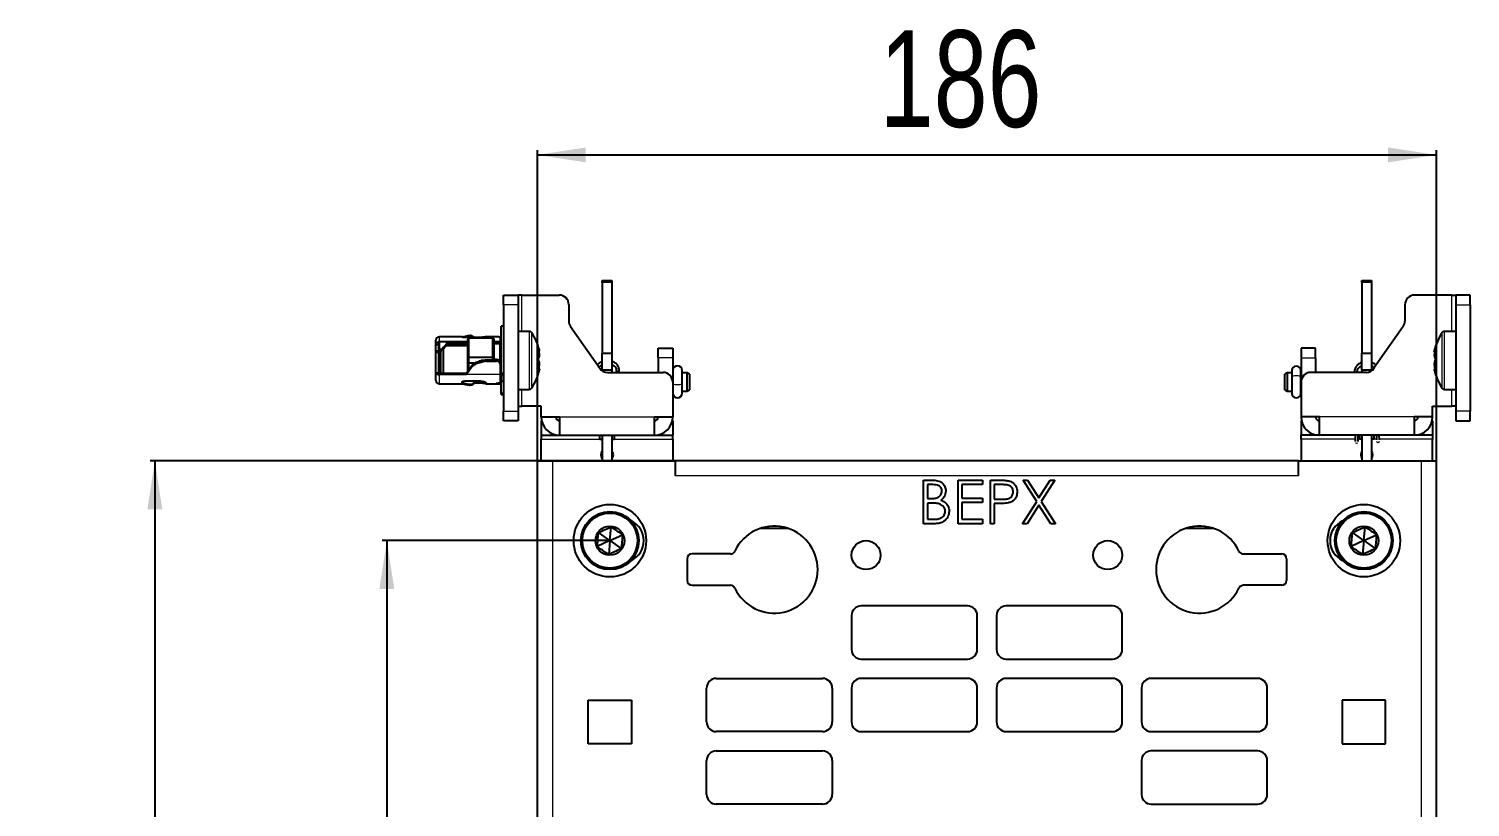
# Model space of a CAD drawing. Header units: millimetres. Extents: x -312 to 553, y -456 to 1988.
# Drawn here: x -312.1 to -13.8, y 1771.1 to 1932.1 of the extents above; entities that cross this region are included whole.
import ezdxf

# ---------------------------------------------------------------- set-up
doc = ezdxf.new("R2010")
doc.units = ezdxf.units.MM
doc.layers.add('FORMAT', color=7, linetype='Continuous')
doc.styles.add('SLDTEXTSTYLE0', font='TXT', dxfattribs={"width": 0.75})
doc.dimstyles.new('SLDDIMSTYLE0', dxfattribs={"dimtxt": 20, "dimasz": 10, "dimexe": 0, "dimexo": 0.0625, "dimgap": 5, "dimtad": 2, "dimdec": 1, "dimrnd": 1e-09, "dimzin": 12, "dimdsep": 46, "dimtxsty": 'SLDTEXTSTYLE0', "dimsah": 1, "dimcen": 0.09, "dimadec": 0, "dimazin": 3, "dimtfac": 1, "dimtofl": 0, "dimtmove": 0, "dimatfit": 3, "dimfxl": 0, "dimfrac": 2, "dimtolj": 1, "dimtzin": 12, "dimarcsym": 0})

# ---------------------------------------------------------------- blocks, each defined once
blk = doc.blocks.new('_D')
at = {"layer": 'FORMAT'}
for p, q in [((-178.34, 1842.76), (-286.98, 1842.76)), ((-285.98, 1842.76), (-285.98, -240.26)), ((-178.34, -240.26), (-286.98, -240.26))]:
    blk.add_line(p, q, dxfattribs=at)
for points in [[(-285.98, 1842.76), (-287.52, 1832.76), (-284.45, 1832.76)], [(-285.98, -240.26), (-284.45, -230.26), (-287.52, -230.26)]]:
    blk.add_solid(points, dxfattribs=at)
at = {"layer": 'FORMAT', "insert": (-311.77, 771.7), "char_height": 20, "attachment_point": 1, "rotation": 90, "style": 'SLDTEXTSTYLE0'}
blk.add_mtext('2083', dxfattribs=at)
blk = doc.blocks.new('_D_1')
at = {"layer": 'FORMAT'}
for p, q in [((-206.83, 1842.76), (-206.83, 1907.05)), ((-206.83, 1906.05), (-20.83, 1906.05)), ((-20.83, 1842.76), (-20.83, 1907.05))]:
    blk.add_line(p, q, dxfattribs=at)
for points in [[(-206.83, 1906.05), (-196.83, 1904.51), (-196.83, 1907.59)], [(-20.83, 1906.05), (-30.83, 1907.59), (-30.83, 1904.51)]]:
    blk.add_solid(points, dxfattribs=at)
at = {"layer": 'FORMAT', "insert": (-136, 1931.83), "char_height": 20, "attachment_point": 1, "style": 'SLDTEXTSTYLE0'}
blk.add_mtext('186', dxfattribs=at)
blk = doc.blocks.new('_D_5')
at = {"layer": 'FORMAT'}
for p, q in [((-191.84, 1826.25), (-238.98, 1826.25)), ((-237.98, 1826.25), (-237.98, -223.75)), ((-191.84, -223.75), (-238.98, -223.75))]:
    blk.add_line(p, q, dxfattribs=at)
for points in [[(-237.98, 1826.25), (-239.52, 1816.25), (-236.45, 1816.25)], [(-237.98, -223.75), (-236.45, -213.75), (-239.52, -213.75)]]:
    blk.add_solid(points, dxfattribs=at)
at = {"layer": 'FORMAT', "insert": (-263.77, 771.7), "char_height": 20, "attachment_point": 1, "rotation": 90, "style": 'SLDTEXTSTYLE0'}
blk.add_mtext('2050', dxfattribs=at)

msp = doc.modelspace()

# ---------------------------------------------------------------- linework, layer by layer
at = {"color": 7, "linetype": 'Continuous', "lineweight": 25}
for p, q in [((-193.43, 1880.05), (-191.43, 1880.05)), ((-193.43, 1879.68), (-193.43, 1880.05)), ((-193.43, 1879.68), (-193.43, 1865.05)), ((-191.43, 1880.05), (-191.43, 1879.68)), ((-191.43, 1879.68), (-191.43, 1865.05)), ((-36.23, 1880.05), (-34.23, 1880.05)), ((-36.23, 1879.68), (-36.23, 1880.05)), ((-36.23, 1879.68), (-36.23, 1865.05)), ((-34.23, 1880.05), (-34.23, 1879.68)), ((-34.23, 1879.68), (-34.23, 1865.05)), ((-213.83, 1877.05), (-210.83, 1877.05)), ((-213.83, 1875.05), (-213.83, 1877.05)), ((-210.83, 1877.05), (-210.83, 1875.05)), ((-210.03, 1877.05), (-210.83, 1877.05)), ((-210.03, 1877.05), (-202.33, 1877.05)), ((-17.63, 1877.05), (-25.33, 1877.05)), ((-17.63, 1877.05), (-16.83, 1877.05)), ((-16.83, 1877.05), (-16.83, 1875.05)), ((-13.83, 1877.05), (-16.83, 1877.05)), ((-13.83, 1875.05), (-13.83, 1877.05)), ((-213.83, 1875.05), (-213.83, 1853.05)), ((-210.83, 1875.05), (-210.83, 1853.05)), ((-200.33, 1875.05), (-200.33, 1871.68)), ((-27.33, 1875.05), (-27.33, 1871.68)), ((-16.83, 1875.05), (-16.83, 1853.05)), ((-13.83, 1875.05), (-13.83, 1853.05)), ((-214.33, 1860.86), (-214.33, 1870.65)), ((-213.83, 1870.65), (-214.33, 1870.65)), ((-199.97, 1870.54), (-193.93, 1861.9)), ((-27.7, 1870.54), (-33.74, 1861.9)), ((-227.83, 1866.85), (-227.83, 1867.7)), ((-222.43, 1868.4), (-227.13, 1868.4)), ((-225.13, 1867.41), (-227.13, 1867.41)), ((-225.13, 1867.01), (-225.13, 1867.41)), ((-221.23, 1867.41), (-225.13, 1867.41)), ((-225.13, 1867.01), (-221.23, 1867.01)), ((-222.43, 1868.4), (-222.43, 1868.4)), ((-222.43, 1868.37), (-222.43, 1868.4)), ((-218.63, 1868.29), (-221.93, 1868.29)), ((-221.23, 1867.87), (-221.12, 1868.11)), ((-221.23, 1864.27), (-221.23, 1867.87)), ((-221.12, 1868.11), (-221.12, 1864.14)), ((-216.03, 1868.11), (-221.12, 1868.11)), ((-219.91, 1868.34), (-219.83, 1868.29)), ((-214.81, 1868.4), (-217.46, 1868.4)), ((-216.03, 1864.14), (-216.03, 1868.11)), ((-216.03, 1868.11), (-215.83, 1867.97)), ((-215.83, 1867.97), (-215.83, 1864.21)), ((-214.53, 1867.41), (-215.83, 1867.41)), ((-215.83, 1867.01), (-214.53, 1867.01)), ((-214.78, 1868.4), (-214.53, 1868.4)), ((-214.63, 1867.01), (-214.63, 1863.35)), ((-208.51, 1869.55), (-210.83, 1869.55)), ((-16.83, 1869.55), (-19.16, 1869.55)), ((-227.83, 1866.85), (-227.33, 1866.85)), ((-227.83, 1865.43), (-227.83, 1866.85)), ((-227.33, 1865.43), (-227.83, 1865.43)), ((-227.83, 1865.2), (-227.83, 1865.43)), ((-227.33, 1865.2), (-227.83, 1865.2)), ((-227.83, 1860.91), (-227.83, 1865.2)), ((-227.33, 1866.85), (-227.33, 1865.43)), ((-227.33, 1865.43), (-227.33, 1865.2)), ((-227.33, 1865.2), (-227.33, 1860.91)), ((-227.13, 1866.19), (-227.13, 1865.98)), ((-226.63, 1865.81), (-227.13, 1865.81)), ((-227.13, 1865.81), (-227.13, 1865.57)), ((-227.13, 1865.57), (-226.63, 1865.57)), ((-227.13, 1865.4), (-227.13, 1864.97)), ((-226.83, 1864.97), (-227.13, 1864.97)), ((-227.13, 1864.97), (-227.13, 1864.82)), ((-227.13, 1864.82), (-226.83, 1864.82)), ((-226.83, 1861.05), (-226.83, 1865.57)), ((-226.63, 1865.57), (-226.63, 1865.81)), ((-226.33, 1865.93), (-226.33, 1860.92)), ((-221.23, 1866.55), (-225.65, 1866.55)), ((-221.23, 1864.27), (-221.12, 1864.14)), ((-221.23, 1863.08), (-221.23, 1864.27)), ((-216.03, 1864.14), (-221.12, 1864.14)), ((-221.12, 1864.14), (-221.12, 1862.94)), ((-216.03, 1864.14), (-215.83, 1864.21)), ((-216.03, 1863.61), (-216.03, 1864.14)), ((-215.83, 1864.21), (-215.83, 1863.69)), ((-214.33, 1866.55), (-214.63, 1866.55)), ((-193.43, 1865.05), (-191.43, 1865.05)), ((-193.43, 1861.55), (-193.43, 1865.05)), ((-191.43, 1865.05), (-191.43, 1861.55)), ((-181.83, 1866.05), (-178.83, 1866.05)), ((-181.83, 1864.05), (-181.83, 1866.05)), ((-181.83, 1864.05), (-181.83, 1861.05)), ((-178.83, 1866.05), (-178.83, 1864.05)), ((-178.83, 1864.05), (-178.83, 1859.05)), ((-45.83, 1866.05), (-48.83, 1866.05)), ((-48.83, 1866.05), (-48.83, 1864.05)), ((-48.83, 1864.05), (-48.83, 1859.05)), ((-45.83, 1864.05), (-45.83, 1866.05)), ((-45.83, 1864.05), (-45.83, 1861.05)), ((-36.23, 1865.05), (-34.23, 1865.05)), ((-36.23, 1861.55), (-36.23, 1865.05)), ((-34.23, 1865.05), (-34.23, 1861.55)), ((-227.13, 1862.28), (-226.83, 1862.28)), ((-227.13, 1861.53), (-226.83, 1861.53)), ((-227.13, 1860.92), (-227.13, 1861.53)), ((-226.83, 1861.05), (-226.7, 1860.92)), ((-221.53, 1860.92), (-220.38, 1862.51)), ((-220.38, 1862.2), (-221.53, 1860.61)), ((-221.23, 1863.08), (-221.12, 1862.94)), ((-221.23, 1861.33), (-221.23, 1863.08)), ((-219.89, 1862.94), (-221.12, 1862.94)), ((-221.12, 1862.94), (-221.12, 1861.49)), ((-217.63, 1863.6), (-218.47, 1863.49)), ((-216.03, 1863.61), (-217.43, 1863.61)), ((-217.43, 1863.4), (-215.28, 1863.4)), ((-215.83, 1863.69), (-216.03, 1863.61)), ((-215.28, 1863.7), (-215.83, 1863.7)), ((-214.33, 1863.4), (-214.63, 1863.35)), ((-214.53, 1863.1), (-214.53, 1862.8)), ((-214.53, 1862.8), (-214.53, 1860.61)), ((-191.43, 1861.55), (-193.43, 1861.55)), ((-193.43, 1861.55), (-193.43, 1861.41)), ((-192.29, 1861.05), (-180.83, 1861.05)), ((-191.43, 1861.55), (-191.43, 1861.05)), ((-190.51, 1861.53), (-190.5, 1861.05)), ((-190.51, 1861.53), (-190.51, 1861.52)), ((-189.9, 1861.05), (-189.91, 1861.53)), ((-178.8, 1861.46), (-178.8, 1858.73)), ((-176.9, 1858.73), (-176.9, 1861.46)), ((-50.74, 1861.42), (-50.74, 1860.05)), ((-48.84, 1860.05), (-48.84, 1861.42)), ((-35.37, 1861.05), (-46.83, 1861.05)), ((-37.8, 1861.15), (-37.8, 1861.05)), ((-37.2, 1861.05), (-37.2, 1861.16)), ((-34.23, 1861.55), (-36.23, 1861.55)), ((-36.23, 1861.55), (-36.23, 1861.05)), ((-34.23, 1861.55), (-34.23, 1861.41)), ((-21.23, 1861.7), (-21.25, 1861.7)), ((-227.33, 1860.91), (-227.83, 1860.91)), ((-227.83, 1859.4), (-227.83, 1860.91)), ((-227.13, 1860.92), (-221.53, 1860.92)), ((-221.53, 1860.61), (-227.13, 1860.61)), ((-227.13, 1858.7), (-222.43, 1858.7)), ((-222.43, 1858.92), (-222.43, 1859.05)), ((-222.43, 1858.92), (-222.43, 1858.7)), ((-222.43, 1858.71), (-221.34, 1858.52)), ((-218.63, 1859.26), (-221.93, 1859.26)), ((-221.53, 1860.92), (-221.53, 1860.61)), ((-218.63, 1858.81), (-219.83, 1858.81)), ((-219.51, 1859.06), (-219.62, 1859.26)), ((-219.51, 1859.06), (-219.51, 1859.05)), ((-217.43, 1858.7), (-217.46, 1858.71)), ((-217.46, 1858.7), (-214.81, 1858.7)), ((-217.43, 1858.7), (-217.43, 1858.83)), ((-215.33, 1858.73), (-215.33, 1858.76)), ((-214.78, 1858.87), (-214.53, 1858.87)), ((-214.78, 1858.7), (-214.53, 1858.7)), ((-214.33, 1860.86), (-213.83, 1860.86)), ((-214.33, 1860.49), (-214.33, 1859.25)), ((-214.33, 1859.25), (-213.83, 1859.25)), ((-214.33, 1856.7), (-214.33, 1859.25)), ((-213.84, 1860.55), (-213.83, 1860.55)), ((-178.8, 1860.95), (-178.83, 1860.95)), ((-178.83, 1859.05), (-178.83, 1851.85)), ((-178.8, 1858.73), (-178.8, 1856.76)), ((-175.88, 1860.95), (-176.9, 1860.95)), ((-176.9, 1856.76), (-176.9, 1858.73)), ((-175.38, 1860.66), (-175.88, 1860.95)), ((-175.88, 1857.15), (-175.88, 1860.95)), ((-175.38, 1860.66), (-175.38, 1857.44)), ((-51.68, 1860.95), (-52.18, 1860.66)), ((-52.18, 1857.44), (-52.18, 1860.66)), ((-50.74, 1860.95), (-51.68, 1860.95)), ((-51.68, 1860.95), (-51.68, 1857.15)), ((-50.74, 1860.05), (-50.74, 1856.72)), ((-48.83, 1860.95), (-48.84, 1860.95)), ((-48.84, 1856.72), (-48.84, 1860.05)), ((-48.83, 1859.05), (-48.83, 1851.85)), ((-213.83, 1856.7), (-214.33, 1856.7)), ((-214.33, 1856.7), (-214.33, 1856.45)), ((-213.83, 1856.45), (-214.33, 1856.45)), ((-210.83, 1857.55), (-208.51, 1857.55)), ((-178.83, 1857.15), (-178.8, 1857.15)), ((-176.9, 1857.15), (-175.88, 1857.15)), ((-175.88, 1857.15), (-175.38, 1857.44)), ((-52.18, 1857.44), (-51.68, 1857.15)), ((-51.68, 1857.15), (-50.74, 1857.15)), ((-48.84, 1857.15), (-48.83, 1857.15)), ((-19.16, 1857.55), (-16.83, 1857.55)), ((-213.83, 1851.05), (-213.83, 1853.05)), ((-210.83, 1854.05), (-210.03, 1854.05)), ((-210.83, 1853.05), (-210.83, 1851.05)), ((-206.03, 1854.05), (-210.03, 1854.05)), ((-206.03, 1851.85), (-206.03, 1854.05)), ((-21.63, 1854.05), (-17.63, 1854.05)), ((-21.63, 1851.85), (-21.63, 1854.05)), ((-16.83, 1854.05), (-17.63, 1854.05)), ((-16.83, 1853.05), (-16.83, 1851.05)), ((-13.83, 1851.05), (-13.83, 1853.05)), ((-210.83, 1851.05), (-213.83, 1851.05)), ((-206.03, 1851.85), (-202.23, 1851.85)), ((-206.03, 1851.05), (-206.03, 1848.05)), ((-205.95, 1851.05), (-206.03, 1851.05)), ((-202.23, 1851.85), (-202.23, 1848.05)), ((-182.63, 1851.85), (-178.83, 1851.85)), ((-182.63, 1848.05), (-182.63, 1851.85)), ((-178.83, 1851.05), (-178.92, 1851.05)), ((-178.83, 1851.05), (-178.83, 1848.05)), ((-45.03, 1851.85), (-48.83, 1851.85)), ((-48.83, 1851.05), (-48.83, 1848.05)), ((-48.83, 1851.05), (-48.75, 1851.05)), ((-45.03, 1848.05), (-45.03, 1851.85)), ((-21.63, 1851.85), (-25.43, 1851.85)), ((-25.43, 1851.85), (-25.43, 1848.05)), ((-21.72, 1851.05), (-21.63, 1851.05)), ((-21.63, 1851.05), (-21.63, 1848.05)), ((-16.83, 1851.05), (-13.83, 1851.05)), ((-206.03, 1848.05), (-202.23, 1848.05)), ((-206.03, 1848.05), (-206.03, 1847.25)), ((-206.03, 1842.75), (-206.03, 1847.25)), ((-202.23, 1848.05), (-193.93, 1848.05)), ((-193.93, 1848.05), (-190.93, 1848.05)), ((-193.93, 1847.25), (-193.93, 1848.05)), ((-193.93, 1847.25), (-193.43, 1847.25)), ((-193.43, 1848.05), (-193.43, 1842.75)), ((-191.43, 1848.05), (-191.43, 1842.75)), ((-191.43, 1847.25), (-190.93, 1847.25)), ((-190.93, 1848.05), (-182.63, 1848.05)), ((-190.93, 1848.05), (-190.93, 1847.25)), ((-182.63, 1848.05), (-178.83, 1848.05)), ((-178.83, 1847.25), (-178.83, 1848.05)), ((-178.83, 1847.25), (-178.83, 1842.75)), ((-45.03, 1848.05), (-48.83, 1848.05)), ((-48.83, 1847.25), (-48.83, 1848.05)), ((-48.83, 1847.25), (-48.83, 1842.75)), ((-36.73, 1848.05), (-45.03, 1848.05)), ((-37.62, 1848.05), (-37.61, 1846.79)), ((-37.01, 1846.79), (-37.02, 1848.05)), ((-33.73, 1848.05), (-36.73, 1848.05)), ((-36.73, 1848.05), (-36.73, 1847.25)), ((-36.23, 1847.25), (-36.73, 1847.25)), ((-36.23, 1848.05), (-36.23, 1842.75)), ((-34.23, 1848.05), (-34.23, 1842.75)), ((-33.73, 1847.25), (-34.23, 1847.25)), ((-25.43, 1848.05), (-33.73, 1848.05)), ((-33.73, 1847.25), (-33.73, 1848.05)), ((-33.23, 1848.05), (-33.21, 1847.09)), ((-32.61, 1847.09), (-32.63, 1848.05)), ((-21.63, 1848.05), (-25.43, 1848.05)), ((-21.63, 1848.05), (-21.63, 1847.25)), ((-21.63, 1842.75), (-21.63, 1847.25)), ((-206.83, -240.25), (-206.83, 1842.75)), ((-206.83, 1842.75), (-203.73, 1842.75)), ((-203.73, 1842.75), (-178.33, 1842.75)), ((-178.33, 1842.75), (-178.33, 1842.76)), ((-49.33, 1842.76), (-178.33, 1842.76)), ((-178.33, 1842.75), (-178.33, 1839.66)), ((-49.33, 1842.76), (-49.33, 1842.75)), ((-49.33, 1842.75), (-23.93, 1842.75)), ((-49.33, 1839.66), (-49.33, 1842.75)), ((-23.93, 1842.75), (-20.83, 1842.75)), ((-20.83, -240.25), (-20.83, 1842.75)), ((-126.95, 1838.76), (-125.19, 1838.76)), ((-126.95, 1829.76), (-126.95, 1838.76)), ((-126.14, 1837.84), (-126.14, 1834.95)), ((-125.04, 1837.84), (-126.14, 1837.84)), ((-119.79, 1838.76), (-114.72, 1838.76)), ((-119.79, 1829.76), (-119.79, 1838.76)), ((-118.98, 1837.84), (-118.98, 1835.07)), ((-114.72, 1837.84), (-118.98, 1837.84)), ((-114.72, 1838.76), (-114.72, 1837.84)), ((-113.1, 1838.76), (-111.33, 1838.76)), ((-113.1, 1829.76), (-113.1, 1838.76)), ((-112.29, 1837.84), (-112.29, 1834.84)), ((-110.65, 1837.84), (-112.29, 1837.84)), ((-106.35, 1838.76), (-105.42, 1838.76)), ((-103.53, 1834.35), (-106.35, 1838.76)), ((-105.42, 1838.76), (-103.06, 1835.08)), ((-103.06, 1835.08), (-100.71, 1838.76)), ((-99.77, 1838.76), (-102.59, 1834.35)), ((-100.71, 1838.76), (-99.77, 1838.76)), ((-126.14, 1834.95), (-125.6, 1834.95)), ((-118.98, 1835.07), (-114.72, 1835.07)), ((-118.98, 1834.15), (-118.98, 1830.68)), ((-114.72, 1834.15), (-118.98, 1834.15)), ((-114.72, 1835.07), (-114.72, 1834.15)), ((-112.29, 1834.84), (-110.72, 1834.82)), ((-106.47, 1829.76), (-103.53, 1834.35)), ((-102.59, 1834.35), (-99.66, 1829.76)), ((-126.14, 1834.03), (-126.14, 1830.68)), ((-125.6, 1834.03), (-126.14, 1834.03)), ((-112.29, 1833.92), (-112.29, 1829.76)), ((-111.65, 1833.92), (-112.29, 1833.92)), ((-103.06, 1833.62), (-105.53, 1829.76)), ((-100.59, 1829.76), (-103.06, 1833.62)), ((-191.83, 1826.25), (-191.58, 1829.13)), ((-154.88, 1828.76), (-160.79, 1828.76)), ((-124.51, 1829.76), (-126.95, 1829.76)), ((-126.14, 1830.68), (-124.99, 1830.68)), ((-114.72, 1829.76), (-119.79, 1829.76)), ((-118.98, 1830.68), (-114.72, 1830.68)), ((-114.72, 1830.68), (-114.72, 1829.76)), ((-112.29, 1829.76), (-113.1, 1829.76)), ((-105.53, 1829.76), (-106.47, 1829.76)), ((-99.66, 1829.76), (-100.59, 1829.76)), ((-66.88, 1828.76), (-72.79, 1828.76)), ((-35.83, 1826.25), (-35.58, 1829.13)), ((-191.83, 1826.25), (-194.45, 1825.03)), ((-191.83, 1826.25), (-194.2, 1827.91)), ((-191.83, 1826.25), (-192.08, 1823.38)), ((-191.83, 1826.25), (-189.22, 1827.47)), ((-191.83, 1826.25), (-189.47, 1824.6)), ((-35.83, 1826.25), (-38.45, 1825.03)), ((-35.83, 1826.25), (-38.2, 1827.91)), ((-35.83, 1826.25), (-36.08, 1823.38)), ((-35.83, 1826.25), (-33.22, 1827.47)), ((-35.83, 1826.25), (-33.47, 1824.6)), ((-175.83, 1822.51), (-175.83, 1818.01)), ((-166.89, 1823.51), (-174.83, 1823.51)), ((-60.78, 1823.51), (-52.83, 1823.51)), ((-51.83, 1822.51), (-51.83, 1818.01)), ((-174.83, 1817.01), (-166.89, 1817.01)), ((-52.83, 1817.01), (-60.78, 1817.01)), ((-141.83, 1810.75), (-141.83, 1803.75)), ((-117.83, 1812.75), (-139.83, 1812.75)), ((-115.83, 1803.75), (-115.83, 1810.75)), ((-111.83, 1810.75), (-111.83, 1803.75)), ((-87.83, 1812.75), (-109.83, 1812.75)), ((-85.83, 1803.75), (-85.83, 1810.75)), ((-139.83, 1801.75), (-117.83, 1801.75)), ((-109.83, 1801.75), (-87.83, 1801.75)), ((-171.83, 1788.75), (-171.83, 1795.75)), ((-169.83, 1797.75), (-147.83, 1797.75)), ((-145.83, 1795.75), (-145.83, 1788.75)), ((-141.83, 1795.75), (-141.83, 1788.75)), ((-117.83, 1797.75), (-139.83, 1797.75)), ((-115.83, 1788.75), (-115.83, 1795.75)), ((-111.83, 1795.75), (-111.83, 1788.75)), ((-87.83, 1797.75), (-109.83, 1797.75)), ((-85.83, 1788.75), (-85.83, 1795.75)), ((-81.83, 1795.75), (-81.83, 1788.75)), ((-57.83, 1797.75), (-79.83, 1797.75)), ((-55.83, 1788.75), (-55.83, 1795.75)), ((-196.33, 1793.25), (-187.33, 1793.25)), ((-196.33, 1784.25), (-196.33, 1793.25)), ((-187.33, 1793.25), (-187.33, 1784.25)), ((-31.33, 1793.25), (-40.33, 1793.25)), ((-40.33, 1793.25), (-40.33, 1784.25)), ((-31.33, 1784.25), (-31.33, 1793.25)), ((-147.83, 1786.75), (-169.83, 1786.75)), ((-139.83, 1786.75), (-117.83, 1786.75)), ((-109.83, 1786.75), (-87.83, 1786.75)), ((-79.83, 1786.75), (-57.83, 1786.75)), ((-187.33, 1784.25), (-196.33, 1784.25)), ((-40.33, 1784.25), (-31.33, 1784.25)), ((-171.83, 1773.75), (-171.83, 1780.75)), ((-169.83, 1782.75), (-147.83, 1782.75)), ((-145.83, 1780.75), (-145.83, 1773.75)), ((-81.83, 1780.75), (-81.83, 1773.75)), ((-57.83, 1782.75), (-79.83, 1782.75)), ((-55.83, 1773.75), (-55.83, 1780.75)), ((-147.83, 1771.75), (-169.83, 1771.75)), ((-79.83, 1771.75), (-57.83, 1771.75))]:
    msp.add_line(p, q, dxfattribs=at)
at = {"color": 8, "linetype": 'Continuous', "lineweight": 18}
for p, q in [((-191.43, 1879.68), (-193.43, 1879.68)), ((-34.23, 1879.68), (-36.23, 1879.68)), ((-210.03, 1869.55), (-210.03, 1877.05)), ((-17.63, 1869.55), (-17.63, 1877.05)), ((-210.83, 1875.05), (-213.83, 1875.05)), ((-16.83, 1875.05), (-13.83, 1875.05)), ((-227.13, 1868.4), (-227.13, 1867.41)), ((-219.94, 1868.29), (-219.91, 1868.34)), ((-214.53, 1867.41), (-214.53, 1868.4)), ((-214.53, 1866.55), (-214.53, 1867.01)), ((-208.51, 1869.55), (-208.51, 1857.55)), ((-208.07, 1869.32), (-208.07, 1857.78)), ((-19.6, 1857.78), (-19.6, 1869.32)), ((-19.16, 1857.55), (-19.16, 1869.55)), ((-178.83, 1864.05), (-181.83, 1864.05)), ((-48.83, 1864.05), (-45.83, 1864.05)), ((-220.38, 1862.51), (-220.38, 1862.2)), ((-217.63, 1863.38), (-217.63, 1863.6)), ((-217.43, 1863.61), (-217.43, 1863.4)), ((-215.28, 1863.4), (-215.28, 1863.7)), ((-227.13, 1860.61), (-227.13, 1858.7)), ((-214.53, 1860.61), (-221.53, 1860.61)), ((-218.63, 1858.81), (-218.63, 1859.26)), ((-214.78, 1858.87), (-214.78, 1858.7)), ((-214.53, 1858.87), (-214.53, 1860.61)), ((-210.03, 1854.05), (-210.03, 1857.55)), ((-17.63, 1854.05), (-17.63, 1857.55)), ((-213.83, 1853.05), (-210.83, 1853.05)), ((-13.83, 1853.05), (-16.83, 1853.05)), ((-202.23, 1851.85), (-182.63, 1851.85)), ((-25.43, 1851.85), (-45.03, 1851.85)), ((-206.03, 1847.25), (-193.93, 1847.25)), ((-190.93, 1847.25), (-178.83, 1847.25)), ((-37.61, 1847.25), (-48.83, 1847.25)), ((-36.73, 1847.25), (-37.01, 1847.25)), ((-33.21, 1847.25), (-33.73, 1847.25)), ((-21.63, 1847.25), (-32.61, 1847.25)), ((-203.73, 1842.75), (-203.73, -240.25)), ((-23.93, -240.25), (-23.93, 1842.75)), ((-49.33, 1839.66), (-178.33, 1839.66))]:
    msp.add_line(p, q, dxfattribs=at)
at = {"color": 7, "linetype": 'Continuous', "lineweight": 25, "flags": 128}
for points in [[(-214.33, 1867.04), (-214.4, 1867.02), (-214.53, 1867.01)], [(-227.33, 1866.07), (-227.33, 1866.09), (-227.32, 1866.11), (-227.3, 1866.13), (-227.28, 1866.15), (-227.24, 1866.17), (-227.21, 1866.18), (-227.17, 1866.18), (-227.13, 1866.19)], [(-227.33, 1861.04), (-227.33, 1861.01), (-227.32, 1860.99), (-227.3, 1860.97), (-227.28, 1860.95), (-227.24, 1860.94), (-227.21, 1860.93), (-227.17, 1860.92), (-227.13, 1860.92)], [(-214.33, 1860.9), (-214.4, 1860.91), (-214.53, 1860.92)], [(-214.33, 1860.49), (-214.34, 1860.52), (-214.35, 1860.54), (-214.37, 1860.56), (-214.39, 1860.58), (-214.42, 1860.59), (-214.46, 1860.6), (-214.49, 1860.61), (-214.53, 1860.61)], [(-37.25, 1848.05), (-37.31, 1848.04), (-37.41, 1848.05)], [(-191.43, 1844.75), (-191.28, 1844.48), (-191.18, 1844)], [(-191.18, 1844), (-191.28, 1843.52), (-191.43, 1843.25)], [(-36.23, 1844.75), (-36.39, 1844.48), (-36.48, 1844)], [(-36.48, 1844), (-36.39, 1843.52), (-36.23, 1843.25)]]:
    msp.add_lwpolyline(points, dxfattribs=at)
at = {"color": 8, "linetype": 'Continuous', "lineweight": 18, "flags": 128}
for points in [[(-190.51, 1861.52), (-190.51, 1861.52), (-190.48, 1861.45), (-190.41, 1861.39), (-190.31, 1861.36), (-190.2, 1861.35), (-190.08, 1861.36), (-189.99, 1861.41), (-189.93, 1861.47), (-189.91, 1861.53)], [(-37.2, 1861.16), (-37.22, 1861.09), (-37.26, 1861.05)], [(-50.74, 1860.05), (-50.66, 1860.2), (-50.46, 1860.33), (-50.15, 1860.42), (-49.79, 1860.45)], [(-49.79, 1860.45), (-49.42, 1860.42), (-49.12, 1860.33), (-48.91, 1860.2), (-48.84, 1860.05)], [(-33.21, 1846.75), (-33.21, 1846.75), (-33.18, 1846.68), (-33.11, 1846.63), (-33.01, 1846.59), (-32.9, 1846.58), (-32.78, 1846.6), (-32.69, 1846.64), (-32.63, 1846.7), (-32.61, 1846.76)]]:
    msp.add_lwpolyline(points, dxfattribs=at)
at = {"color": 7, "linetype": 'Continuous', "lineweight": 25}
for centre, radius in [((-191.83, 1826.25), 7.5), ((-191.83, 1826.25), 6), ((-191.83, 1826.25), 5.7), ((-35.83, 1826.25), 7.5), ((-35.83, 1826.25), 6), ((-35.83, 1826.25), 5.7), ((-191.83, 1826.25), 3), ((-35.83, 1826.25), 3), ((-138.83, 1823.26), 3), ((-88.83, 1823.26), 3)]:
    msp.add_circle(centre, radius, dxfattribs=at)
for centre, radius, start, end in [((-202.33, 1875.05), 2, 360, 90), ((-25.33, 1875.05), 2, 90, 180), ((-198.33, 1871.68), 2, 180, 214.992), ((-29.33, 1871.68), 2, 325.008, 0), ((-227.13, 1867.7), 0.7, 90, 180), ((-227.2, 1866.77), 0.641, 84.2482, 172.7634), ((-227.15, 1866.83), 0.183, 84.2482, 172.7634), ((-214.53, 1868.6), 0.2, 269.9998, 359.9998), ((-214.52, 1867.59), 0.183, 264.2482, 352.7634), ((-208.51, 1869.01), 0.54, 35.2515, 90), ((-216.23, 1863.55), 10, 10.8849, 35.2515), ((-11.43, 1863.55), 10, 144.7485, 169.0158), ((-19.16, 1869.01), 0.54, 90, 144.7485), ((-217.44, 1862.47), 0.932, 89.97, 102.0278), ((-215.21, 1863.02), 0.687, 7.2366, 95.7518), ((-215.21, 1862.71), 0.687, 7.2366, 95.7518), ((-216.23, 1863.55), 10, 324.7485, 349.0216), ((-192.29, 1863.05), 2, 214.992, 270), ((-180.83, 1859.05), 2, 0, 90), ((-177.85, 1861.46), 0.95, 0, 180), ((-49.79, 1861.42), 0.95, 0, 180), ((-46.83, 1859.05), 2, 90, 180), ((-35.37, 1863.05), 2, 270, 325.008), ((-11.43, 1863.55), 10, 190.9122, 215.2515), ((-227.13, 1859.4), 0.7, 180, 270), ((-227.22, 1861.32), 0.71, 215.1313, 277.0089), ((-214.53, 1858.67), 0.197, 1.0398, 91.0034), ((-214.53, 1858.5), 0.2, 0.0002, 90.0002), ((-214.29, 1860.41), 0.46, 10.179, 76.8719), ((-208.51, 1858.09), 0.54, 270, 324.7485), ((-177.85, 1856.76), 0.95, 180, 0), ((-49.79, 1856.72), 0.95, 180, 0), ((-19.16, 1858.09), 0.54, 215.2515, 270), ((-202.23, 1851.85), 3.8, 180, 270), ((-202.23, 1851.85), 0.8, 180, 270), ((-182.63, 1851.85), 0.8, 270, 0), ((-182.63, 1851.85), 3.8, 270, 0), ((-45.03, 1851.85), 3.8, 180, 270), ((-45.03, 1851.85), 0.8, 180, 270), ((-25.43, 1851.85), 0.8, 270, 0), ((-25.43, 1851.85), 3.8, 270, 0), ((-192.43, 1844), 1.25, 143.1301, 216.8699), ((-35.23, 1844), 1.25, 323.1301, 36.8699), ((-189.33, 1826.25), 4.5, 294.975, 65.025), ((-157.83, 1820.26), 9, 205.1507, 154.8493), ((-69.83, 1820.26), 9, 25.1507, 334.8493), ((-38.33, 1826.25), 4.5, 114.975, 245.025), ((-174.83, 1822.51), 1, 90, 180), ((-166.89, 1824.51), 1, 270, 334.8493), ((-60.78, 1824.51), 1, 205.1507, 270), ((-52.83, 1822.51), 1, 0, 90), ((-174.83, 1818.01), 1, 180, 270), ((-166.89, 1816.01), 1, 25.1507, 90), ((-60.78, 1816.01), 1, 90, 154.8493), ((-52.83, 1818.01), 1, 270, 0), ((-139.83, 1810.75), 2, 90, 180), ((-117.83, 1810.75), 2, 0, 90), ((-109.83, 1810.75), 2, 90, 180), ((-87.83, 1810.75), 2, 0, 90), ((-139.83, 1803.75), 2, 180, 270), ((-117.83, 1803.75), 2, 270, 0), ((-109.83, 1803.75), 2, 180, 270), ((-87.83, 1803.75), 2, 270, 0), ((-169.83, 1795.75), 2, 90, 180), ((-147.83, 1795.75), 2, 0, 90), ((-139.83, 1795.75), 2, 90, 180), ((-117.83, 1795.75), 2, 0, 90), ((-109.83, 1795.75), 2, 90, 180), ((-87.83, 1795.75), 2, 0, 90), ((-79.83, 1795.75), 2, 90, 180), ((-57.83, 1795.75), 2, 0, 90), ((-169.83, 1788.75), 2, 180, 270), ((-147.83, 1788.75), 2, 270, 0), ((-139.83, 1788.75), 2, 180, 270), ((-117.83, 1788.75), 2, 270, 0), ((-109.83, 1788.75), 2, 180, 270), ((-87.83, 1788.75), 2, 270, 0), ((-79.83, 1788.75), 2, 180, 270), ((-57.83, 1788.75), 2, 270, 0), ((-169.83, 1780.75), 2, 90, 180), ((-147.83, 1780.75), 2, 0, 90), ((-79.83, 1780.75), 2, 90, 180), ((-57.83, 1780.75), 2, 0, 90), ((-169.83, 1773.75), 2, 180, 270), ((-147.83, 1773.75), 2, 270, 0), ((-79.83, 1773.75), 2, 180, 270), ((-57.83, 1773.75), 2, 270, 0)]:
    msp.add_arc(centre, radius, start, end, dxfattribs=at)
at = {"color": 8, "linetype": 'Continuous', "lineweight": 18}
for centre, radius, start, end in [((-37.67, 1861.15), 0.131, 182.8019, 231.2595), ((-178.08, 1860.14), 1.59, 243.0891, 278.3694), ((-177.61, 1860.14), 1.59, 261.6306, 296.9109), ((-37.31, 1846.83), 0.404, 231.9427, 309.5849)]:
    msp.add_arc(centre, radius, start, end, dxfattribs=at)
at = {"color": 7, "linetype": 'Continuous', "lineweight": 25}
msp.add_ellipse((-217.43, 1863.27), major_axis=(0.75, 0), ratio=0.445831, start_param=1.570796, end_param=1.83344, dxfattribs=at)
for points, knots in [([(-227.13, 1867.41), (-227.13, 1867.14), (-227.13, 1866.67), (-227.13, 1866.07), (-227.13, 1865.81)], [0, 0, 0, 0, 0.559866, 1, 1, 1, 1]), ([(-225.13, 1867.41), (-225.41, 1867.14), (-225.91, 1866.67), (-226.41, 1866.07), (-226.63, 1865.81)], [0, 0, 0, 0, 0.559911, 1, 1, 1, 1]), ([(-225.13, 1867.01), (-225.41, 1866.78), (-225.91, 1866.36), (-226.41, 1865.81), (-226.63, 1865.57)], [0, 0, 0, 0, 0.5598678, 1, 1, 1, 1]), ([(-222.43, 1868.4), (-221.93, 1868.51), (-221.26, 1868.67), (-220.37, 1868.65), (-220.06, 1868.44), (-219.91, 1868.34)], [0, 0, 0, 0, 0.587693, 0.790818, 1, 1, 1, 1]), ([(-221.93, 1868.29), (-221.99, 1868.29), (-222.1, 1868.29), (-222.25, 1868.31), (-222.37, 1868.33), (-222.43, 1868.36), (-222.43, 1868.37), (-222.43, 1868.37)], [0, 0, 0, 0, 0.214445, 0.428893, 0.643239, 0.857188, 1, 1, 1, 1]), ([(-220.33, 1868.56), (-220.39, 1868.6), (-220.48, 1868.65), (-220.63, 1868.68), (-220.86, 1868.67), (-221.16, 1868.6), (-221.42, 1868.56), (-221.51, 1868.55)], [0, 0, 0, 0, 0.19596, 0.292391, 0.38871, 0.788731, 1, 1, 1, 1]), ([(-217.46, 1868.4), (-217.47, 1868.4), (-217.49, 1868.4), (-217.67, 1868.37), (-217.97, 1868.33), (-218.31, 1868.3), (-218.54, 1868.29), (-218.63, 1868.29)], [0, 0, 0, 0, 0.1326214, 0.3673445, 0.5984034, 0.8309546, 1, 1, 1, 1]), ([(-206.63, 1863.79), (-206.63, 1863.8), (-206.63, 1863.82), (-206.62, 1863.87), (-206.58, 1863.98), (-206.5, 1864.1), (-206.43, 1864.3), (-206.4, 1864.58), (-206.43, 1865.02), (-206.5, 1865.48), (-206.58, 1865.84), (-206.62, 1865.98), (-206.63, 1866.05), (-206.63, 1866.08), (-206.63, 1866.09), (-206.63, 1866.1), (-206.62, 1866.09), (-206.56, 1865.96), (-206.47, 1865.69), (-206.41, 1865.42), (-206.41, 1865.42), (-206.41, 1865.42)], [0, 0, 0, 0, 0.005558, 0.013374, 0.035034, 0.131849, 0.247035, 0.319984, 0.393529, 0.553866, 0.60656, 0.632964, 0.646239, 0.65197, 0.65776, 0.662732, 0.671493, 0.698625, 0.8253, 0.953094, 1, 1, 1, 1]), ([(-21.25, 1865.42), (-21.26, 1865.41), (-21.26, 1865.4), (-21.23, 1865.53), (-21.16, 1865.8), (-21.08, 1866.02), (-21.05, 1866.08), (-21.04, 1866.1), (-21.03, 1866.09), (-21.03, 1866.08), (-21.04, 1866.05), (-21.06, 1865.97), (-21.14, 1865.62), (-21.22, 1865.17), (-21.26, 1864.67), (-21.25, 1864.3), (-21.17, 1864.12), (-21.1, 1863.99), (-21.07, 1863.94), (-21.05, 1863.89), (-21.04, 1863.86), (-21.03, 1863.82), (-21.03, 1863.8), (-21.03, 1863.79)], [0, 0, 0, 0, 0.01095, 0.084261, 0.251384, 0.301143, 0.326111, 0.336174, 0.341648, 0.347168, 0.3534, 0.364584, 0.407267, 0.575793, 0.655414, 0.736053, 0.89255, 0.931183, 0.955749, 0.971918, 0.988179, 0.994671, 1, 1, 1, 1]), ([(-227.13, 1860.92), (-227.13, 1861.11), (-227.13, 1861.52), (-227.13, 1862.01), (-227.13, 1862.28)], [0, 0, 0, 0, 0.464597, 1, 1, 1, 1]), ([(-220.38, 1862.51), (-220.26, 1862.64), (-220.01, 1862.91), (-219.35, 1863.25), (-218.81, 1863.39), (-218.47, 1863.49)], [0, 0, 0, 0, 0.261809, 0.533628, 1, 1, 1, 1]), ([(-220.38, 1862.2), (-220.21, 1862.38), (-219.86, 1862.73), (-218.88, 1863.1), (-218.11, 1863.27), (-217.63, 1863.38)], [0, 0, 0, 0, 0.254027, 0.526591, 1, 1, 1, 1]), ([(-214.33, 1863.35), (-214.33, 1863.35), (-214.34, 1863.36), (-214.35, 1863.37), (-214.39, 1863.37), (-214.47, 1863.36), (-214.54, 1863.35), (-214.58, 1863.34), (-214.6, 1863.34)], [0, 0, 0, 0, 0.161749, 0.312679, 0.446325, 0.64768, 0.862835, 1, 1, 1, 1]), ([(-214.33, 1862.17), (-214.33, 1862.17), (-214.34, 1862.18), (-214.35, 1862.19), (-214.39, 1862.2), (-214.46, 1862.21), (-214.51, 1862.22), (-214.53, 1862.22)], [0, 0, 0, 0, 0.195302, 0.377541, 0.538909, 0.761383, 1, 1, 1, 1]), ([(-206.42, 1861.65), (-206.41, 1861.66), (-206.4, 1861.72), (-206.43, 1861.66), (-206.51, 1861.45), (-206.59, 1861.29), (-206.62, 1861.24), (-206.63, 1861.24), (-206.63, 1861.25), (-206.63, 1861.27), (-206.63, 1861.3), (-206.61, 1861.39), (-206.53, 1861.73), (-206.45, 1862.18), (-206.4, 1862.7), (-206.42, 1863.13), (-206.49, 1863.37), (-206.57, 1863.55), (-206.59, 1863.62), (-206.61, 1863.68), (-206.63, 1863.72), (-206.63, 1863.77), (-206.63, 1863.78), (-206.63, 1863.79)], [0, 0, 0, 0, 0.029808, 0.101722, 0.265658, 0.314468, 0.33896, 0.348832, 0.354202, 0.359616, 0.365729, 0.3767, 0.418569, 0.583882, 0.661985, 0.741086, 0.894598, 0.932496, 0.956593, 0.972453, 0.988405, 0.994772, 1, 1, 1, 1]), ([(-193.43, 1863.28), (-193.7, 1863.16), (-194.09, 1862.99), (-194.32, 1862.68), (-194.4, 1862.58)], [0, 0, 0, 0, 0.66775, 1, 1, 1, 1]), ([(-194.05, 1862.08), (-194.03, 1862.11), (-193.94, 1862.31), (-193.71, 1862.51), (-193.47, 1862.6), (-193.43, 1862.61)], [0, 0, 0, 0, 0.17004, 0.879402, 1, 1, 1, 1]), ([(-189.91, 1861.53), (-189.92, 1861.67), (-189.95, 1862.05), (-190.26, 1862.61), (-190.78, 1863.1), (-191.24, 1863.26), (-191.43, 1863.32)], [0, 0, 0, 0, 0.173097, 0.475053, 0.778671, 1, 1, 1, 1]), ([(-191.43, 1862.7), (-191.27, 1862.62), (-190.92, 1862.44), (-190.58, 1862.02), (-190.53, 1861.69), (-190.51, 1861.53)], [0, 0, 0, 0, 0.296716, 0.64973, 1, 1, 1, 1]), ([(-36.23, 1863.11), (-36.26, 1863.1), (-36.58, 1863.04), (-37.09, 1862.68), (-37.61, 1862.08), (-37.79, 1861.52), (-37.8, 1861.22), (-37.8, 1861.15)], [0, 0, 0, 0, 0.027258, 0.332367, 0.638027, 0.91803, 1, 1, 1, 1]), ([(-37.2, 1861.16), (-37.2, 1861.25), (-37.18, 1861.53), (-36.95, 1861.96), (-36.58, 1862.32), (-36.31, 1862.42), (-36.23, 1862.45)], [0, 0, 0, 0, 0.181412, 0.557801, 0.886774, 1, 1, 1, 1]), ([(-33.33, 1862.49), (-33.47, 1862.64), (-33.71, 1862.9), (-34.08, 1863.02), (-34.23, 1863.08)], [0, 0, 0, 0, 0.568541, 1, 1, 1, 1]), ([(-34.23, 1862.43), (-34.1, 1862.37), (-33.86, 1862.25), (-33.74, 1862.06), (-33.69, 1861.98)], [0, 0, 0, 0, 0.543333, 1, 1, 1, 1]), ([(-21.03, 1863.79), (-21.03, 1863.78), (-21.03, 1863.76), (-21.04, 1863.71), (-21.09, 1863.58), (-21.17, 1863.4), (-21.24, 1863.13), (-21.26, 1862.81), (-21.24, 1862.33), (-21.17, 1861.88), (-21.08, 1861.51), (-21.05, 1861.37), (-21.04, 1861.3), (-21.03, 1861.27), (-21.03, 1861.25), (-21.04, 1861.24), (-21.05, 1861.24), (-21.1, 1861.33), (-21.19, 1861.54), (-21.26, 1861.73), (-21.25, 1861.67), (-21.25, 1861.66)], [0, 0, 0, 0, 0.00546, 0.013139, 0.034416, 0.129524, 0.242679, 0.314342, 0.38659, 0.544101, 0.595865, 0.621803, 0.634844, 0.640474, 0.646162, 0.651047, 0.659654, 0.686306, 0.810748, 0.936288, 1, 1, 1, 1]), ([(-222.43, 1859.05), (-222.43, 1859.07), (-222.42, 1859.11), (-222.33, 1859.18), (-222.21, 1859.23), (-222.06, 1859.25), (-221.97, 1859.26), (-221.93, 1859.26)], [0, 0, 0, 0, 0.214373, 0.428779, 0.642592, 0.856666, 1, 1, 1, 1]), ([(-222.43, 1858.92), (-221.93, 1858.79), (-221.26, 1858.63), (-220.37, 1858.6), (-220.06, 1858.8), (-219.91, 1858.91)], [0, 0, 0, 0, 0.587693, 0.790818, 1, 1, 1, 1]), ([(-222.43, 1858.7), (-221.93, 1858.59), (-221.26, 1858.43), (-220.37, 1858.45), (-220.06, 1858.66), (-219.91, 1858.77)], [0, 0, 0, 0, 0.5876932, 0.7908183, 1, 1, 1, 1]), ([(-221.49, 1858.55), (-221.43, 1858.54), (-221.22, 1858.51), (-221.02, 1858.47), (-220.89, 1858.45)], [0, 0, 0, 0, 0.337574, 1, 1, 1, 1]), ([(-219.51, 1859.06), (-219.51, 1859.06), (-219.52, 1859.07), (-219.6, 1859.05), (-219.71, 1859.01), (-219.82, 1858.95), (-219.89, 1858.92), (-219.91, 1858.91)], [0, 0, 0, 0, 0.225883, 0.451767, 0.67765, 0.903524, 1, 1, 1, 1]), ([(-219.91, 1858.77), (-219.86, 1858.79), (-219.76, 1858.85), (-219.64, 1858.93), (-219.55, 1859), (-219.51, 1859.04), (-219.51, 1859.05), (-219.51, 1859.05)], [0, 0, 0, 0, 0.225867, 0.451734, 0.677598, 0.903479, 1, 1, 1, 1]), ([(-218.63, 1859.26), (-218.5, 1859.25), (-218.23, 1859.24), (-217.87, 1859.15), (-217.6, 1859.03), (-217.45, 1858.91), (-217.44, 1858.86), (-217.43, 1858.83)], [0, 0, 0, 0, 0.213238, 0.42649, 0.63916, 0.849598, 1, 1, 1, 1]), ([(-217.5, 1858.71), (-217.55, 1858.72), (-217.66, 1858.73), (-217.97, 1858.78), (-218.31, 1858.81), (-218.54, 1858.81), (-218.63, 1858.81)], [0, 0, 0, 0, 0.270612, 0.537, 0.805108, 1, 1, 1, 1]), ([(-215.33, 1858.76), (-215.33, 1858.77), (-215.32, 1858.79), (-215.22, 1858.82), (-215.08, 1858.85), (-214.93, 1858.87), (-214.83, 1858.87), (-214.78, 1858.87)], [0, 0, 0, 0, 0.2143054, 0.4286504, 0.6422794, 0.8562229, 1, 1, 1, 1]), ([(-214.78, 1858.7), (-214.85, 1858.7), (-214.97, 1858.7), (-215.13, 1858.7), (-215.26, 1858.71), (-215.32, 1858.72), (-215.33, 1858.73), (-215.33, 1858.73)], [0, 0, 0, 0, 0.214393, 0.428789, 0.643061, 0.856854, 1, 1, 1, 1]), ([(-125.19, 1838.76), (-124.8, 1838.75), (-124.04, 1838.74), (-123.02, 1838.28), (-122.43, 1837.44), (-122.36, 1836.83), (-122.33, 1836.53)], [0, 0, 0, 0, 0.281352, 0.559956, 0.779911, 1, 1, 1, 1]), ([(-123.14, 1836.52), (-123.16, 1836.74), (-123.2, 1837.07), (-123.49, 1837.41), (-124.03, 1837.8), (-124.59, 1837.82), (-125.04, 1837.84)], [0, 0, 0, 0, 0.249269, 0.374899, 0.500587, 1, 1, 1, 1]), ([(-111.33, 1838.76), (-110.95, 1838.76), (-110.26, 1838.76), (-109.58, 1838.67), (-109.28, 1838.63)], [0, 0, 0, 0, 0.560314, 1, 1, 1, 1]), ([(-108.37, 1836.34), (-108.41, 1836.6), (-108.47, 1836.99), (-108.8, 1837.4), (-109.22, 1837.7), (-109.88, 1837.83), (-110.39, 1837.83), (-110.65, 1837.84)], [0, 0, 0, 0, 0.248322, 0.37376, 0.499102, 0.748842, 1, 1, 1, 1]), ([(-109.28, 1838.63), (-109.01, 1838.53), (-108.47, 1838.33), (-107.9, 1837.72), (-107.6, 1837.03), (-107.57, 1836.58), (-107.56, 1836.35)], [0, 0, 0, 0, 0.279718, 0.559333, 0.779493, 1, 1, 1, 1]), ([(-125.6, 1834.95), (-125.32, 1834.96), (-124.78, 1834.97), (-124.09, 1835.11), (-123.63, 1835.41), (-123.36, 1835.73), (-123.17, 1836.1), (-123.15, 1836.38), (-123.14, 1836.52)], [0, 0, 0, 0, 0.2505205, 0.4999449, 0.6250194, 0.7500698, 0.8750671, 1, 1, 1, 1]), ([(-122.33, 1836.53), (-122.39, 1836.09), (-122.49, 1835.31), (-123.1, 1834.83), (-123.37, 1834.62)], [0, 0, 0, 0, 0.5591978, 1, 1, 1, 1]), ([(-123.37, 1834.62), (-123.1, 1834.51), (-122.56, 1834.29), (-122, 1833.69), (-121.69, 1833), (-121.65, 1832.54), (-121.64, 1832.32)], [0, 0, 0, 0, 0.2804081, 0.5595627, 0.7797314, 1, 1, 1, 1]), ([(-110.72, 1834.82), (-110.45, 1834.82), (-109.93, 1834.83), (-109.26, 1834.97), (-108.82, 1835.26), (-108.47, 1835.68), (-108.41, 1836.08), (-108.37, 1836.34)], [0, 0, 0, 0, 0.2511433, 0.501048, 0.626315, 0.751748, 1, 1, 1, 1]), ([(-107.56, 1836.35), (-107.58, 1836.05), (-107.63, 1835.46), (-108.08, 1834.74), (-108.69, 1834.27), (-109.13, 1834.13), (-109.36, 1834.06)], [0, 0, 0, 0, 0.280099, 0.559324, 0.779458, 1, 1, 1, 1]), ([(-123.92, 1833.92), (-124.23, 1833.96), (-124.79, 1834.03), (-125.35, 1834.03), (-125.6, 1834.03)], [0, 0, 0, 0, 0.559734, 1, 1, 1, 1]), ([(-124.99, 1830.68), (-124.71, 1830.69), (-124.14, 1830.7), (-123.29, 1830.88), (-122.74, 1831.38), (-122.48, 1831.89), (-122.46, 1832.17), (-122.45, 1832.32)], [0, 0, 0, 0, 0.251053, 0.500846, 0.749472, 0.874759, 1, 1, 1, 1]), ([(-121.64, 1832.32), (-121.69, 1831.91), (-121.8, 1831.11), (-122.61, 1830.25), (-123.56, 1829.82), (-124.19, 1829.78), (-124.51, 1829.76)], [0, 0, 0, 0, 0.27913, 0.558665, 0.779075, 1, 1, 1, 1]), ([(-122.45, 1832.32), (-122.47, 1832.54), (-122.53, 1832.98), (-123.05, 1833.62), (-123.59, 1833.81), (-123.92, 1833.92)], [0, 0, 0, 0, 0.279937, 0.560436, 1, 1, 1, 1]), ([(-109.36, 1834.06), (-109.78, 1834.01), (-110.54, 1833.91), (-111.31, 1833.92), (-111.65, 1833.92)], [0, 0, 0, 0, 0.559686, 1, 1, 1, 1]), ([(-194.2, 1827.91), (-193.73, 1828.12), (-192.86, 1828.53), (-191.99, 1828.94), (-191.58, 1829.13)], [0, 0, 0, 0, 0.534686, 1, 1, 1, 1]), ([(-191.58, 1829.13), (-191.16, 1828.83), (-190.37, 1828.28), (-189.58, 1827.73), (-189.22, 1827.47)], [0, 0, 0, 0, 0.5346859, 1, 1, 1, 1]), ([(-38.2, 1827.91), (-37.73, 1828.12), (-36.86, 1828.53), (-35.99, 1828.94), (-35.58, 1829.13)], [0, 0, 0, 0, 0.534686, 1, 1, 1, 1]), ([(-35.58, 1829.13), (-35.16, 1828.83), (-34.37, 1828.28), (-33.58, 1827.73), (-33.22, 1827.47)], [0, 0, 0, 0, 0.5346859, 1, 1, 1, 1]), ([(-194.45, 1825.03), (-194.42, 1825.35), (-194.35, 1826.15), (-194.27, 1827.14), (-194.21, 1827.76), (-194.2, 1827.91)], [0, 0, 0, 0, 0.341758, 0.840485, 1, 1, 1, 1]), ([(-189.22, 1827.47), (-189.23, 1827.32), (-189.28, 1826.71), (-189.37, 1825.71), (-189.44, 1824.92), (-189.47, 1824.6)], [0, 0, 0, 0, 0.159515, 0.658242, 1, 1, 1, 1]), ([(-38.45, 1825.03), (-38.42, 1825.35), (-38.35, 1826.15), (-38.27, 1827.14), (-38.21, 1827.76), (-38.2, 1827.91)], [0, 0, 0, 0, 0.3417579, 0.8404846, 1, 1, 1, 1]), ([(-33.22, 1827.47), (-33.23, 1827.32), (-33.28, 1826.71), (-33.37, 1825.71), (-33.44, 1824.92), (-33.47, 1824.6)], [0, 0, 0, 0, 0.159515, 0.658242, 1, 1, 1, 1]), ([(-192.08, 1823.38), (-192.51, 1823.67), (-193.3, 1824.22), (-194.08, 1824.77), (-194.45, 1825.03)], [0, 0, 0, 0, 0.534686, 1, 1, 1, 1]), ([(-189.47, 1824.6), (-189.94, 1824.38), (-190.81, 1823.97), (-191.68, 1823.56), (-192.08, 1823.38)], [0, 0, 0, 0, 0.534686, 1, 1, 1, 1]), ([(-36.08, 1823.38), (-36.51, 1823.67), (-37.3, 1824.22), (-38.08, 1824.77), (-38.45, 1825.03)], [0, 0, 0, 0, 0.534686, 1, 1, 1, 1]), ([(-33.47, 1824.6), (-33.94, 1824.38), (-34.81, 1823.97), (-35.68, 1823.56), (-36.08, 1823.38)], [0, 0, 0, 0, 0.534686, 1, 1, 1, 1])]:
    msp.add_open_spline(points, degree=3, knots=knots, dxfattribs=at)
at = {"color": 8, "linetype": 'Continuous', "lineweight": 18}
msp.add_open_spline([(-219.91, 1858.91), (-219.95, 1858.98), (-220.02, 1859.1), (-220.09, 1859.21), (-220.11, 1859.26)], degree=3, knots=[0, 0, 0, 0, 0.616998, 1, 1, 1, 1], dxfattribs=at)

# ---------------------------------------------------------------- dimensions: what is measured, and where the dimension line sits
at = {"layer": 'FORMAT'}
for base, p1, p2, angle, picture, middle in [((-20.83, 1906.05), (-206.83, 1842.75), (-20.83, 1842.75), 0, '_D_1', (-113.83, 1906.05)), ((-285.98, -240.26), (-178.33, 1842.76), (-178.33, -240.26), 90, '_D', (-285.98, 801.25)), ((-237.98, -223.75), (-191.83, 1826.25), (-191.83, -223.75), 90, '_D_5', (-237.98, 801.25))]:
    dim = msp.add_linear_dim(base=base, p1=p1, p2=p2, angle=angle, dimstyle='SLDDIMSTYLE0', dxfattribs=at)
    dim.commit()
    dim.dimension.update_dxf_attribs({"geometry": picture, "text_midpoint": middle, "dimtype": 160})

doc.saveas('drawing.dxf')
